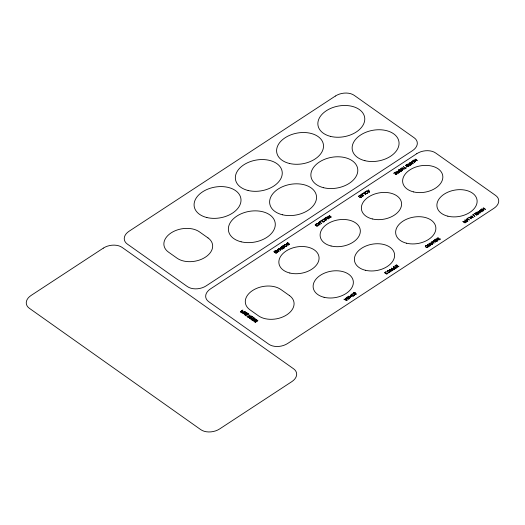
<?xml version="1.0" encoding="UTF-8"?>
<svg xmlns="http://www.w3.org/2000/svg" width="525" height="525" viewBox="0 0 525 525"><rect width="100%" height="100%" fill="white"/><g stroke="black" fill="none" stroke-linecap="round" stroke-linejoin="round"><path stroke-width="0.79" d="M388.553 270.303A1.516 0.998 -10 0 1 389.32 270.631L390.272 271.648L388.986 272.416A1.516 0.998 -10 0 1 388.205 272.121L387.253 271.103L388.539 270.336M254.395 318.819L254.271 318.196A1.332 0.879 -10 0 0 253.339 317.789L253.339 317.927M360.55 196.376L360.577 196.35A1.03 0.676 -10 0 0 360.695 196.153A0.787 0.518 -10 0 0 360.55 195.727A1.037 0.682 -10 0 0 360.38 195.622L360.301 195.595M395.902 173.211L395.929 173.184A1.03 0.676 -10 0 0 396.047 172.981A0.787 0.518 -10 0 0 395.902 172.561A1.037 0.682 -10 0 0 395.732 172.456L395.653 172.423A0.787 0.518 -10 0 0 395.227 172.384L394.551 172.62M348.475 297.767L348.495 297.741A1.03 0.676 -10 0 0 348.62 297.537A0.787 0.518 -10 0 0 348.475 297.117A1.037 0.682 -10 0 0 348.305 297.012L348.226 296.979A0.787 0.518 -10 0 0 347.799 296.94L347.123 297.176A1.332 0.879 -10 0 0 346.441 297.944M355.123 293.409L355.149 293.383A1.03 0.676 -10 0 0 355.267 293.18A0.787 0.518 -10 0 0 355.123 292.76A1.037 0.682 -10 0 0 354.952 292.655L354.874 292.622A0.787 0.518 -10 0 0 354.447 292.582L353.771 292.819A1.332 0.879 -10 0 0 353.095 293.587M254.513 318.865L254.454 318.924A1.037 0.682 -10 0 1 254.277 319.056M367.612 193.226L367.802 192.957A0.748 0.492 -10 0 0 367.684 192.563L367.605 192.662A0.702 0.459 -10 0 1 367.579 193.102L366.365 193.508L364.954 192.386A0.689 0.453 -10 0 1 365.033 192.137L365.787 191.691A0.689 0.453 -10 0 1 366.358 191.743L366.45 191.671A0.742 0.492 -10 0 0 365.879 191.579L365.38 191.743A1.555 1.024 -10 0 0 365.21 191.842A1.017 0.669 -10 0 0 364.803 192.478M387.706 273.532L387.896 273.262A0.748 0.492 -10 0 0 387.785 272.869L387.699 272.967A0.702 0.459 -10 0 1 387.673 273.407L386.459 273.814L385.048 272.692A0.689 0.453 -10 0 1 385.127 272.442L385.882 271.996A0.689 0.453 -10 0 1 386.452 272.048L386.544 271.976A0.742 0.492 -10 0 0 385.973 271.884L385.475 272.048A1.555 1.024 -10 0 0 385.304 272.147A1.017 0.669 -10 0 0 384.897 272.783M360.413 196.521L360.045 197.348M395.765 173.355L395.397 174.182M348.292 297.957L347.97 298.738M354.939 293.6L354.618 294.381M249.664 317.205L249.841 317.002A0.702 0.459 -10 0 0 249.867 316.7L251.403 316.063L249.644 316.437L249.001 315.984L250.103 315.144L247.524 316.831L248.2 317.31M437.542 240.89L437.817 240.502A0.735 0.486 -10 0 0 437.692 240.161L437.581 240.22A0.682 0.453 -10 0 1 437.64 240.614L436.557 241.165L435.356 240.548A1.844 1.214 -10 0 1 434.897 240.076M274.844 251.094L273.892 251.718L276.032 253.234L276.931 252.65A0.965 0.637 -10 0 0 277.318 252.243M274.923 251.16L274.083 251.705L275.067 252.407L275.907 251.856A0.774 0.512 -10 0 0 276.209 251.541A0.827 0.545 -10 0 0 274.89 251.134A0.958 0.63 -10 0 1 275.408 250.858A0.991 0.65 -10 0 1 276.294 251.475M397.668 171.826L396.985 172.272L395.981 171.708L398.121 173.224L398.915 172.705A1.096 0.722 -10 0 0 399.381 172.207A1.089 0.722 -10 0 0 398.783 171.596A1.089 0.722 -10 0 0 397.622 171.793M409.953 164.017L409.205 164.509L410.189 165.204L410.885 164.745A1.024 0.676 -10 0 0 411.278 164.371M464.527 221.484L463.844 221.931L462.84 221.366L464.986 222.882L465.773 222.364A1.096 0.722 -10 0 0 466.239 221.865A1.089 0.722 -10 0 0 465.642 221.255A1.089 0.722 -10 0 0 464.487 221.452M429.306 244.808L428.558 245.3L429.542 245.995L430.238 245.536A1.024 0.676 -10 0 0 430.631 245.162M394.623 172.692L395.633 172.535A0.761 0.499 -10 0 1 395.902 173.02A2.408 1.588 -10 0 1 395.627 173.316L395.181 173.952A0.676 0.446 -10 0 0 395.233 174.195L395.266 174.241A0.886 0.584 -10 0 0 395.896 174.484A1.116 0.735 -10 0 0 397.044 173.644M353.843 292.891L354.854 292.733M347.189 297.248L348.206 297.091M251.928 318.951L253.109 319.082M358.726 196.534L358.582 196.553A1.332 0.879 -10 0 1 359.225 195.818L359.874 195.549M285.731 246.645L286.958 245.877L286.027 244.853A1.516 0.998 -10 0 0 285.239 244.532L283.94 245.332L284.872 246.363A1.516 0.998 -10 0 0 285.659 246.678M287.68 242.957L286.407 243.685L287.332 244.748M426.549 245.424L425.276 246.153L426.195 247.223A1.516 0.998 -10 0 0 426.983 247.537M427.002 247.505L428.282 246.737L427.265 245.792M389.012 272.317L390.023 271.878L389.937 271.208M253.26 319.134L253.339 319.161A1.03 0.676 -10 0 0 253.621 319.22A0.787 0.518 -10 0 0 254.638 318.57L254.382 318.137M360.281 195.7L359.271 195.858A1.162 0.768 -10 0 0 358.667 196.534M430.454 244.65L430.106 244.519A0.702 0.459 -10 0 0 429.667 244.538L428.938 243.587L429.247 244.735L428.472 245.241L427.376 244.611L429.522 246.127L430.329 245.595A1.043 0.689 -10 0 0 430.553 244.578M322.829 221.872L322.028 221.347A2.133 1.404 -10 0 1 321.523 220.841A1.017 0.669 -10 0 1 321.956 220.192A1.555 1.024 -10 0 1 322.12 220.093L322.619 219.929A0.742 0.492 -10 0 1 323.197 220.021L323.098 220.093A0.689 0.453 -10 0 0 322.527 220.041L321.772 220.487A0.689 0.453 -10 0 0 321.694 220.736L323.105 221.858L324.319 221.452A0.702 0.459 -10 0 0 324.352 221.012L324.424 220.913A0.748 0.492 -10 0 1 324.542 221.307L324.293 221.635A1.096 0.722 -10 0 1 323.275 222.009A1.109 0.735 -10 0 1 322.836 221.872M326.629 217.803L328.322 218.971L326.845 218.072M411.095 163.859L410.753 163.728A0.702 0.459 -10 0 0 410.314 163.754L409.585 162.796L409.887 163.944L409.119 164.45L408.023 163.82L410.163 165.336L410.977 164.804A1.043 0.689 -10 0 0 411.193 163.787M476.385 213.675L477.232 214.22A1.024 0.676 -10 0 0 477.632 214.305M406.409 166.051L407.262 166.596A1.024 0.676 -10 0 0 407.663 166.688A1.129 0.742 -10 0 0 408.673 166.307L408.975 165.926A0.735 0.486 -10 0 0 408.85 165.585L408.739 165.651A0.682 0.453 -10 0 1 408.798 166.038L407.715 166.589L406.514 165.979A1.844 1.214 -10 0 1 406.055 165.5M474.121 213.977L472.703 214.902L474.954 216.352L472.894 214.896M468.562 217.619L467.145 218.544L469.396 219.995L467.342 218.538M438.27 237.471L436.859 238.396L439.005 239.912L440.416 238.98L439.025 239.781L438.099 239.124L439.215 238.389L438.014 239.065L437.049 238.383M427.35 245.707L428.033 246.199M425.801 246.796L426.287 247.137A1.549 1.024 -10 0 0 426.95 247.433L428.006 246.999L427.954 246.297M396.788 264.659L395.377 265.578L397.517 267.094L398.934 266.168L397.543 266.963L396.611 266.306L397.648 265.512L396.533 266.247L395.568 265.565M394.708 266.017L393.297 266.943L395.443 268.459L396.854 267.533L395.463 268.327L394.531 267.671L395.568 266.877L394.452 267.612L393.488 266.93M387.791 271.707L388.277 272.048A1.549 1.024 -10 0 0 388.94 272.344M288.396 243.324L289.275 244.269L288.1 244.939A1.549 1.024 -10 0 1 287.438 244.657M287.418 244.663L286.939 244.322A1.798 1.188 -10 0 1 286.453 243.81M285.935 244.932L286.808 245.917L285.639 246.547A1.549 1.024 -10 0 1 284.977 246.271L284.478 245.936A1.798 1.188 -10 0 1 283.999 245.418M352.419 293.731L351.008 294.656L353.154 296.172L354.572 295.24L353.181 296.041L352.249 295.385L353.286 294.591L352.163 295.326L351.205 294.643M242.517 311.24L241.946 310.839L242.937 310.065L240.358 311.758L241.014 312.224A1.096 0.722 -10 0 0 241.69 312.467A1.089 0.722 -10 0 0 242.694 311.968A1.089 0.722 -10 0 0 242.57 311.207M390.062 271.143L389.248 270.703A1.555 1.024 -10 0 0 388.585 270.408M359.914 197.407L359.881 197.361A0.676 0.446 -10 0 1 359.822 197.17L360.281 196.488A2.408 1.588 -10 0 0 360.55 196.192A0.761 0.499 -10 0 0 360.301 195.681M354.454 294.394L354.487 294.44A0.676 0.446 -10 0 1 354.395 294.203L354.854 293.521A2.408 1.588 -10 0 0 355.123 293.219M252.473 319.942L252.486 320.04A1.116 0.735 -10 0 1 251.455 319.331A0.886 0.584 -10 0 1 251.869 318.872L251.934 318.839A0.676 0.446 -10 0 1 252.23 318.767L253.175 318.983A2.408 1.588 -10 0 0 253.588 319.121M367.533 193.279A1.096 0.722 -10 0 1 366.535 193.659A1.109 0.735 -10 0 1 366.096 193.522L365.288 192.997A2.133 1.404 -10 0 1 364.783 192.491M359.933 195.595A0.787 0.518 -10 0 1 360.367 195.635M361.508 196.842A0.879 0.578 -10 0 1 359.868 197.288M361.692 196.809A1.116 0.735 -10 0 1 360.544 197.617M324.863 218.662A1.883 1.24 -10 0 0 325.323 219.076L326.773 219.982L325.408 219.017A3.452 2.271 -10 0 1 325.218 218.866A0.912 0.604 -10 0 1 325.041 218.59A0.991 0.656 -10 0 1 325.48 218.013L325.579 217.941A0.84 0.551 -10 0 1 326.307 217.809A1.746 1.148 -10 0 1 326.826 218.085M324.903 218.649A0.998 0.656 -10 0 1 325.165 218.098L325.218 218.059A1.096 0.722 -10 0 1 326.681 217.744M315.217 224.976A2.133 1.404 -10 0 0 315.742 225.468L316.522 226.006A1.109 0.735 -10 0 0 316.969 226.124A1.096 0.722 -10 0 0 317.966 225.763L318.235 225.442A0.748 0.492 -10 0 0 318.117 225.048L318.038 225.146A0.702 0.459 -10 0 1 318.012 225.586L316.759 225.98L315.387 224.871A0.689 0.453 -10 0 1 315.459 224.621L316.221 224.175A0.689 0.453 -10 0 1 316.792 224.227L316.883 224.155A0.742 0.492 -10 0 0 316.306 224.063L315.807 224.227A1.555 1.024 -10 0 0 315.643 224.326A1.017 0.669 -10 0 0 315.236 224.963M287.352 244.735A1.516 0.998 -10 0 0 288.12 245.063L289.413 244.263L288.488 243.239A1.516 0.998 -10 0 0 287.7 242.924M286.552 243.784A0.971 0.643 -10 0 1 287.713 243.062M287.733 243.023A1.555 1.024 -10 0 1 288.376 243.331M284.091 245.398A0.971 0.643 -10 0 1 285.252 244.676M285.272 244.637A1.555 1.024 -10 0 1 285.922 244.945M284.688 247.413A0.965 0.637 -10 0 1 284.301 247.813L283.408 248.404L281.269 246.888L282.22 246.264A0.958 0.63 -10 0 1 282.785 246.028M282.785 246.054A0.991 0.65 -10 0 1 283.664 246.645M283.717 246.638A0.873 0.571 -10 0 1 283.585 246.888A0.86 0.564 -10 0 1 284.635 247.406M284.484 247.452A0.755 0.499 -10 0 0 283.815 246.94A0.82 0.538 -10 0 0 283.323 247.118L282.529 247.629L283.434 248.273L284.222 247.754A0.847 0.558 -10 0 0 284.53 247.452M276.34 251.475A0.873 0.571 -10 0 1 276.209 251.724A0.86 0.564 -10 0 1 277.259 252.243M277.115 252.282A0.755 0.499 -10 0 0 276.445 251.777A0.82 0.538 -10 0 0 275.947 251.954L275.152 252.466L276.058 253.102L276.846 252.591A0.847 0.558 -10 0 0 277.154 252.282M242.694 311.706A0.932 0.61 -10 0 0 242.399 311.318L241.848 310.905L240.548 311.752L241.119 312.158A0.952 0.623 -10 0 0 241.638 312.362M242.622 311.706A0.945 0.623 -10 0 1 241.651 312.322M249.683 317.31A1.043 0.689 -10 0 1 248.154 317.336M249.788 316.857A0.866 0.571 -10 0 0 249.513 316.503L248.902 316.057L247.721 316.831L248.299 317.238A1.024 0.676 -10 0 0 248.804 317.454A0.84 0.551 -10 0 0 249.716 316.864M253.345 317.887A1.162 0.768 -10 0 1 254.218 318.222M252.473 319.876A0.879 0.578 -10 0 1 251.744 319.023M434.759 240.076A1.07 0.702 -10 0 1 435.527 239.334A1.07 0.702 -10 0 1 436.708 239.512L436.4 240.155L437.154 239.656L436.846 239.439A2.566 1.693 -10 0 0 436.702 239.341A1.135 0.748 -10 0 0 435.448 239.302A1.135 0.748 -10 0 0 434.779 240.096A2.12 1.398 -10 0 0 435.277 240.607L436.104 241.172A1.024 0.676 -10 0 0 436.505 241.257A1.129 0.742 -10 0 0 437.515 240.883M429.319 244.814A0.866 0.571 -10 0 1 429.89 244.578A0.84 0.551 -10 0 1 430.585 245.155M426.562 245.392A1.516 0.998 -10 0 1 427.33 245.72M425.821 246.776A1.798 1.188 -10 0 1 425.322 246.277M425.414 246.258A0.971 0.643 -10 0 1 426.576 245.536A1.555 1.024 -10 0 1 427.245 245.805M353.24 293.567A1.162 0.768 -10 0 1 353.863 292.924M356.081 293.875A0.879 0.578 -10 0 1 354.697 294.499M356.265 293.842A1.116 0.735 -10 0 1 355.117 294.65A0.886 0.584 -10 0 1 354.5 294.433M354.874 292.714A0.761 0.499 -10 0 1 355.123 293.219M346.592 297.924A1.162 0.768 -10 0 1 347.215 297.281M349.433 298.233A0.879 0.578 -10 0 1 348.049 298.856M349.617 298.2A1.116 0.735 -10 0 1 348.469 299.007A0.886 0.584 -10 0 1 347.852 298.791A0.676 0.446 -10 0 1 347.747 298.561L348.206 297.878A2.408 1.588 -10 0 0 348.475 297.577A0.761 0.499 -10 0 0 348.226 297.071M387.811 271.688A1.798 1.188 -10 0 1 387.312 271.189M387.404 271.169A0.971 0.643 -10 0 1 388.566 270.447M387.627 273.584A1.096 0.722 -10 0 1 386.63 273.965A1.109 0.735 -10 0 1 386.19 273.827L385.383 273.308A2.133 1.404 -10 0 1 384.877 272.797M394.019 173.368A1.162 0.768 -10 0 1 394.649 172.718M393.875 173.388A1.332 0.879 -10 0 1 394.577 172.653M396.861 173.677A0.879 0.578 -10 0 1 395.476 174.293M398.383 171.636A0.932 0.61 -10 0 0 397.766 171.892L397.071 172.331L398.147 173.093L398.829 172.646A0.952 0.623 -10 0 0 399.21 172.259M398.383 171.682A0.945 0.623 -10 0 1 399.158 172.259M406.429 166.038A2.12 1.398 -10 0 1 405.904 165.539A1.07 0.702 -10 0 1 406.685 164.758A1.07 0.702 -10 0 1 407.866 164.935L407.558 165.578L408.312 165.086L408.004 164.863A2.566 1.693 -10 0 0 407.859 164.771A1.135 0.748 -10 0 0 406.606 164.725A1.135 0.748 -10 0 0 405.937 165.526M409.966 164.023A0.866 0.571 -10 0 1 410.53 163.787A0.84 0.551 -10 0 1 411.233 164.364M466.016 221.918A0.945 0.623 -10 0 0 465.242 221.34A0.932 0.61 -10 0 0 464.625 221.55L463.929 221.99L465.006 222.751L465.688 222.305A0.952 0.623 -10 0 0 466.069 221.918M475.886 213.124A1.07 0.702 -10 0 1 476.654 212.382A1.07 0.702 -10 0 1 477.835 212.559L477.527 213.196L478.282 212.704L477.973 212.487A2.566 1.693 -10 0 0 477.829 212.389A1.135 0.748 -10 0 0 476.575 212.349A1.135 0.748 -10 0 0 475.906 213.143M476.024 213.124A1.844 1.214 -10 0 0 476.503 213.577L477.691 214.213L478.767 213.662A0.682 0.453 -10 0 0 478.708 213.268L478.82 213.209A0.735 0.486 -10 0 1 478.944 213.55L478.669 213.938A1.129 0.742 -10 0 1 477.632 214.331M476.405 213.655A2.12 1.398 -10 0 1 475.873 213.157M103.287 248.141L31.087 295.457A13.525 8.912 -10 0 0 29.341 308.28L200.753 429.634A13.525 8.912 -10 0 0 219.64 428.945L291.841 381.629A13.525 8.912 -10 0 0 293.587 368.799L122.174 247.446A13.525 8.912 -10 0 0 103.287 248.141M335.357 96.055L129.071 231.243A13.525 8.912 -10 0 0 127.326 244.066L187.32 286.545A13.525 8.912 -10 0 0 206.207 285.849L412.492 150.662A13.525 8.912 -10 0 0 414.238 137.839L354.244 95.366A13.525 8.912 -10 0 0 335.357 96.055M416.778 153.7L210.492 288.888A13.525 8.912 -10 0 0 208.747 301.711L268.741 344.183A13.525 8.912 -10 0 0 287.628 343.494L493.913 208.307A13.525 8.912 -10 0 0 495.659 195.484L435.665 153.005A13.525 8.912 -10 0 0 416.778 153.7M275.947 250.373C282.417 254.71 276.386 247.347 277.994 249.736L276.695 250.589L275.947 250.373M278.427 248.745L280.462 250.333L279.904 248.528C287.195 251.101 276.052 244.762 282.24 248.922L279.799 248.41L280.389 250.136L278.427 248.745M316.969 223.486C323.439 227.83 317.415 220.467 319.016 222.856L317.717 223.709L316.969 223.486M320.762 221.005L319.344 221.931L321.484 223.447L319.535 221.924L320.762 221.005M323.656 219.109L325.795 220.625L323.656 219.109M327.16 216.812L329.195 218.4L328.637 216.595C335.928 219.168 324.785 212.828 330.967 216.989L328.466 216.523L329.123 218.203L327.16 216.812M360.734 194.808L362.873 196.324L360.734 194.808M363.031 193.298L361.613 194.23L363.759 195.746L361.804 194.217L363.031 193.298M363.608 192.924L365.754 194.44L363.608 192.924M366.542 191.002C373.012 195.346 366.982 187.976 368.589 190.372L367.283 191.225L366.542 191.002M399.591 169.345L398.18 170.271L400.326 171.787L401.737 170.855L400.345 171.655L399.413 170.993L400.45 170.205L399.335 170.933L398.37 170.257L399.591 169.345M400.372 168.833L402.406 170.422L402.071 167.947C407.813 172.541 399.348 163.866 402.347 170.231L400.372 168.833M403.508 166.773L405.458 168.302C402.924 170.074 408.253 166.583 405.569 168.23L403.508 166.773M410.097 162.461C416.568 166.799 410.537 159.436 412.138 161.825L410.839 162.678L410.097 162.461M412.578 160.834L414.717 162.35L412.578 160.834M413.562 160.184L415.597 161.772L415.262 159.298C421.011 163.892 412.545 155.216 415.544 161.588L413.562 160.184M282.299 246.323L281.459 246.875L282.443 247.57L283.283 247.026A0.774 0.512 -10 0 0 283.585 246.704A0.827 0.545 -10 0 0 282.266 246.297M278.047 249.821L276.813 250.628L278.821 251.213L278.047 249.821M319.069 222.935L317.835 223.742L319.843 224.326L319.069 222.935M368.635 190.45L367.408 191.257L369.41 191.842L368.635 190.45M412.191 161.91L410.963 162.717L412.965 163.295L412.191 161.91M244.762 311.358L242.183 313.051L244.762 311.358M245.588 311.942L243.009 313.635L246.75 313.038C238.389 318.301 253.772 309.921 243.298 313.569L245.588 311.942M247.774 313.491L245.195 315.184L246.369 316.017L245.385 315.177L246.507 314.442L247.439 315.105L246.606 314.377L247.761 313.622L248.942 314.317L247.774 313.491M252.052 316.522L249.473 318.209L250.648 319.043L249.664 318.209L250.779 317.474L251.816 318.065L250.884 317.408L252.039 316.647L253.221 317.349L252.052 316.522M255.531 318.983L252.952 320.67L255.531 318.983M256.351 319.561L253.772 321.254L257.519 320.663C249.152 325.927 264.534 317.54 254.061 321.188L256.351 319.561M344.072 299.204C350.542 303.542 344.512 296.179 346.119 298.567L344.813 299.421L344.072 299.204M348.659 296.198L350.693 297.787L349.788 296.999L351.153 296.1C354.624 298.417 347.727 293.541 351.067 296.041L349.702 296.94L348.659 296.198M389.471 269.45L391.506 271.038L392.917 270.113L391.525 270.907L390.58 270.237L391.617 269.443L390.495 270.178L389.471 269.45M391.44 268.163L393.474 269.752L394.885 268.826L393.494 269.62L392.549 268.944L393.586 268.157L392.464 268.885L391.44 268.163M429.45 243.252C435.921 247.59 429.89 240.227 431.498 242.616L430.198 243.469L429.45 243.252M431.931 241.625L433.965 243.213L433.63 240.739C439.379 245.332 430.913 236.657 433.906 243.023L431.931 241.625M464.776 220.1C471.247 224.444 465.216 217.074 466.823 219.47L465.517 220.323L464.776 220.1M469.147 217.238L471.181 218.827L470.623 217.022C477.908 219.594 466.771 213.255 472.953 217.416L470.512 216.904L471.109 218.63L469.147 217.238M474.698 213.596L476.844 215.112L474.698 213.596M478.098 211.372L480.132 212.96L479.798 210.479C485.546 215.079 477.074 206.404 480.073 212.769L478.098 211.372M480.729 209.646L482.869 211.162L480.729 209.646M481.72 208.996L483.755 210.584L483.42 208.11C489.162 212.704 480.697 204.028 483.696 210.394L481.72 208.996M346.165 298.653L344.938 299.46L346.946 300.044L346.165 298.653M431.55 242.701L430.316 243.508L432.324 244.086L431.55 242.701M466.869 219.548L465.642 220.356L467.644 220.94L466.869 219.548M208.025 237.923L199.454 231.853A20.291 13.361 -10 0 0 171.13 232.89A20.291 13.361 -10 0 0 168.512 252.131L177.082 258.202A20.291 13.361 -10 0 0 205.413 257.165A20.291 13.361 -10 0 0 208.025 237.923M289.446 295.568L280.875 289.498A20.291 13.361 -10 0 0 252.545 290.535A20.291 13.361 -10 0 0 249.933 309.776L258.503 315.847A20.291 13.361 -10 0 0 286.827 314.803A20.291 13.361 -10 0 0 289.446 295.568M289.8 273.02A20.291 13.361 -10 0 0 319.049 257.453A20.291 13.361 -10 0 0 288.035 249.88A20.291 13.361 -10 0 0 289.8 273.02M331.058 245.982A20.291 13.361 -10 0 0 360.308 230.416A20.291 13.361 -10 0 0 329.293 222.843A20.291 13.361 -10 0 0 331.058 245.982M372.317 218.945A20.291 13.361 -10 0 0 401.566 203.378A20.291 13.361 -10 0 0 370.545 195.805A20.291 13.361 -10 0 0 372.317 218.945M413.569 191.907A20.291 13.361 -10 0 0 442.824 176.348A20.291 13.361 -10 0 0 411.803 168.768A20.291 13.361 -10 0 0 413.569 191.907M324.082 297.294A20.291 13.361 -10 0 0 353.332 281.728A20.291 13.361 -10 0 0 322.317 274.148A20.291 13.361 -10 0 0 324.082 297.294M365.341 270.257A20.291 13.361 -10 0 0 394.59 254.691A20.291 13.361 -10 0 0 363.576 247.111A20.291 13.361 -10 0 0 365.341 270.257M406.599 243.219A20.291 13.361 -10 0 0 435.848 227.653A20.291 13.361 -10 0 0 404.827 220.073A20.291 13.361 -10 0 0 406.599 243.219M447.851 216.182A20.291 13.361 -10 0 0 477.107 200.616A20.291 13.361 -10 0 0 446.086 193.036A20.291 13.361 -10 0 0 447.851 216.182M206.85 217.527A23.671 15.593 -10 0 0 240.982 199.369A23.671 15.593 -10 0 0 204.789 190.529A23.671 15.593 -10 0 0 206.85 217.527M248.108 190.49A23.671 15.593 -10 0 0 282.233 172.331A23.671 15.593 -10 0 0 246.048 163.492A23.671 15.593 -10 0 0 248.108 190.49M289.367 163.452A23.671 15.593 -10 0 0 323.492 145.294A23.671 15.593 -10 0 0 287.306 136.454A23.671 15.593 -10 0 0 289.367 163.452M330.625 136.415A23.671 15.593 -10 0 0 364.75 118.256A23.671 15.593 -10 0 0 328.565 109.417A23.671 15.593 -10 0 0 330.625 136.415M364.908 160.689A23.671 15.593 -10 0 0 399.033 142.531A23.671 15.593 -10 0 0 362.847 133.685A23.671 15.593 -10 0 0 364.908 160.689M323.649 187.727A23.671 15.593 -10 0 0 357.774 169.568A23.671 15.593 -10 0 0 321.589 160.722A23.671 15.593 -10 0 0 323.649 187.727M282.391 214.764A23.671 15.593 -10 0 0 316.516 196.606A23.671 15.593 -10 0 0 280.33 187.76A23.671 15.593 -10 0 0 282.391 214.764M241.132 241.802A23.671 15.593 -10 0 0 275.264 223.643A23.671 15.593 -10 0 0 239.072 214.797A23.671 15.593 -10 0 0 241.132 241.802"/></g></svg>
